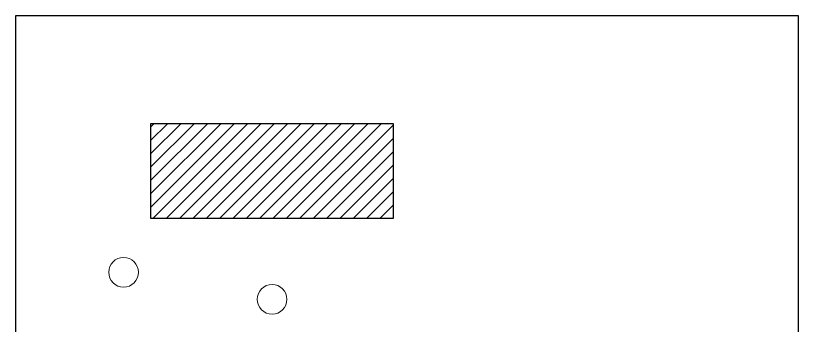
# Model space of a CAD drawing. Header units: metres. Extents: x -8 to 108, y -29 to 108.
# Drawn here: x -8 to 108, y 62.1 to 108 of the extents above; entities that cross this region are included whole.
import ezdxf

# ---------------------------------------------------------------- set-up
doc = ezdxf.new("R2010")
doc.units = ezdxf.units.M
for name, color, linetype, lineweight in [('arbol', 7, 'CONTINUOUS', 18), ('edificio', 7, 'CONTINUOUS', 25), ('hatch', 7, 'CONTINUOUS', 9), ('marco-fino', 7, 'CONTINUOUS', 25)]:
    doc.layers.add(name, color=color, linetype=linetype, lineweight=lineweight)

msp = doc.modelspace()

# ---------------------------------------------------------------- linework, layer by layer
at = {"layer": 'arbol'}
for centre in [(8, 70), (30, 66)]:
    msp.add_circle(centre, 2.2, dxfattribs=at)
at = {"layer": 'edificio'}
msp.add_lwpolyline([(12, 78), (48, 78), (48, 92), (12, 92)], close=True, dxfattribs=at)
at = {"layer": 'hatch'}
for p, q in [((12, 79.62), (24.38, 92)), ((12, 81.6), (22.4, 92)), ((12, 83.58), (20.42, 92)), ((12, 85.56), (18.44, 92)), ((12, 87.54), (16.46, 92)), ((12, 89.52), (14.48, 92)), ((12, 91.5), (12.5, 92)), ((12.36, 78), (26.36, 92)), ((14.34, 78), (28.34, 92)), ((16.32, 78), (30.32, 92)), ((18.3, 78), (32.3, 92)), ((20.28, 78), (34.28, 92)), ((22.26, 78), (36.26, 92)), ((24.24, 78), (38.24, 92)), ((26.22, 78), (40.22, 92)), ((28.2, 78), (42.2, 92)), ((30.18, 78), (44.18, 92)), ((32.16, 78), (46.16, 92)), ((34.14, 78), (48, 91.86)), ((36.12, 78), (48, 89.88)), ((38.1, 78), (48, 87.9)), ((40.08, 78), (48, 85.92)), ((42.06, 78), (48, 83.94)), ((44.04, 78), (48, 81.96)), ((46.02, 78), (48, 79.98))]:
    msp.add_line(p, q, dxfattribs=at)
at = {"layer": 'marco-fino'}
for points in [[(-8, -8), (108, -8), (108, 108), (-8, 108)], [(12, 78), (48, 78), (48, 92), (12, 92)]]:
    msp.add_lwpolyline(points, close=True, dxfattribs=at)

doc.saveas('drawing.dxf')
